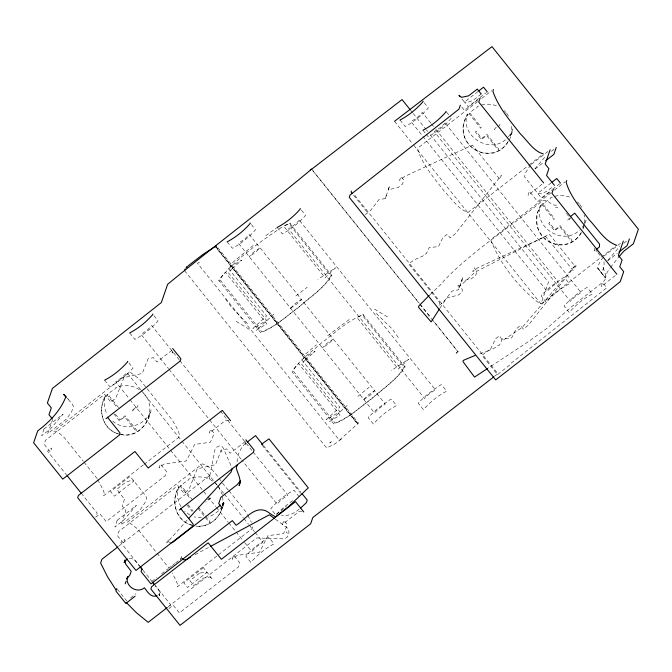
<?xml version="1.0" encoding="UTF-8"?>
<svg xmlns="http://www.w3.org/2000/svg" width="672" height="672" viewBox="0 0 672 672"><rect width="100%" height="100%" fill="white"/><g stroke="black" fill="none" stroke-linecap="round" stroke-linejoin="round"><path stroke-width="0.5" stroke-dasharray="3.36 2.52" d="M511.787 126.353L511.19 133.417L509.998 137.164L511.19 133.417M290.606 308.171L295.327 303.467L301.434 299.401L260.072 247.817L255.343 252.521L249.236 256.586M363.821 399.462L368.542 394.758L374.648 390.692L333.287 339.116L328.558 343.812L322.459 347.886M594.35 248.22L594.25 251.026L595.736 249.858M604.044 265.045L604.002 261.08M431.802 319.074L458.069 351.826L431.836 318.931M172.343 351.246L172.133 353.077L172.822 351.095M245.666 441.613L245.347 444.377L246.725 440.404M120.868 434.456C143.85 440.32 160.138 407.039 142.279 391.986M222.516 506.117L223.079 502.606L222.592 495.516M584.69 222.961L584.615 214.998M148.1 418.564L149.302 414.817M196.728 526.168C208.648 527.428 219.87 518.524 222.239 506.957M221.323 509.855L222.214 507.049M584.405 224.717L583.212 228.455L583.859 226.405M603.212 257.149L599.206 263.306L597.694 267.977L605.371 277.864L607.169 272.278L609.974 268.204M353.674 195.275L366.601 211.394L365.56 214.393L370.692 210.353L378.706 199.819L385.325 198.484L389.659 185.774L388.29 189.739L398.017 187.589L402.486 184.069L403.855 180.104L400.932 176.459L399.563 180.424L404.544 176.492L472.441 145.076L499.926 179.348L501.295 175.384L455.146 233.906L450.156 237.838L447.241 234.192L442.764 237.72L438.472 246.632L429.215 247.523L426.409 253.621L423.78 254.78L423.444 255.746L413.927 259.955L408.794 264.004L439.816 302.686L438.774 305.693L443.906 301.644L451.92 291.119L458.539 289.775L462.874 277.066L458.539 289.775M603.54 267.313L602.91 270.144L603.011 267.347C604.33 271.79 608.009 277.536 603.506 281.618L571.796 306.625L546.84 328.415L528.814 341.368L488.544 367.87M52.668 419.345L47.729 433.616L66.839 418.757L71.711 411.508L73.517 406.602L72.232 404.132L67.192 398.101M180.499 559.566L181.801 555.828L181.734 557.962M223.045 506.453L224.591 502.001L222.121 503.924M252.798 526.84L252.193 528.57L217.552 555.509M385.325 198.484L386.702 194.519M499.934 124.286L499.54 125.42L497.322 127.142M222.356 506.856C219.752 518.75 208.093 527.671 195.838 526.075M222.676 505.924L224.297 501.262L222.466 505.529M582.968 229.127L583.657 227.153M585.026 223.196L586.06 220.24L584.623 223.558M284.273 225.641L289.876 223.314L331.867 275.671C323.257 288.725 309.582 297.646 298.007 307.902C285.953 316.537 274.705 327.55 260.618 332.648L218.803 280.325C236.099 258.132 260.358 241.786 283.475 226.061M363.09 314.614L405.082 366.962C396.472 380.024 382.796 388.937 371.221 399.193C359.176 407.828 347.92 418.841 333.833 423.94L292.009 371.759C299.284 360.167 311.22 352.229 321.25 343.132C334.69 333.094 347.382 320.922 363.09 314.614L363.72 315.386M581.12 232.789C562.792 263.138 519.96 230.479 542.732 203.885L554.4 218.434L554.005 219.568L542.338 205.019L545.899 201.583L550.116 198.971L550.502 197.837L553.006 196.854M508.25 141.187C490.098 171.864 446.594 139.6 469.518 112.594L481.186 127.142L480.791 128.276L469.123 113.728L472.685 110.292L476.893 107.68L477.288 106.546L479.791 105.563M581.465 232.478C576.106 242.945 562.464 247.439 551.687 243.138C536.466 237.451 533.182 218.442 540.624 205.321C532.678 227.186 563.354 246.473 579.65 230.017M440 308.078L445.536 299.435L447.283 297.822L458.27 295.117L462.109 292.093L462.21 289.288L458.077 285.163L457.976 287.969L475.297 272.009L549.368 234.217L575.845 267.229L575.946 264.424L522.144 327.482L502.555 340.628L499.439 335.714L495.6 338.73L490.442 349.423L488.468 350.75L477.876 354.446M530.569 164.984L525.991 172.007L524.479 176.686L541.372 197.996L551.729 189.949M221.928 506.302C218.887 511.476 213.788 515.197 208.102 516.995M610.537 267.389L617.904 258.048M582.17 227.38L584.27 224.389M508.427 136.844L511.048 133.106L512.845 128.948C505.722 171.604 447.384 152.401 467.41 114.03C459.144 136.786 492.114 155.845 507.763 137.474M199.5 262.164L197.518 263.315L339.394 440.227L358.504 423.083L217.283 246.985M534.853 168.899L545.916 155.845M608.076 260.198L619.819 246.372M276.587 514.189L282.559 508.418L294.218 499.346M187.16 520.111L166.698 543.01L167.992 539.272L168.286 541.397L169.957 542.774M245.692 443.302C239.492 448.61 236.519 457.22 237.14 465.251M158.5 594.838L160.541 592.133L159.247 595.871C160.952 591.788 157.5 588.218 155.047 585.396M430.105 294.546L442.932 282.509L442.957 281.828C472.248 250.698 508.822 228.488 541.556 201.449C547.68 196.988 551.384 207.749 557.962 204.658M273.874 314.194L256.444 330.246L266.801 323.837L225.439 272.261L221.626 276.528L219.912 279.25L220.408 280.249L261.769 331.825C276.326 326.147 288.044 314.891 300.502 305.726C310.674 296.192 323.98 288.296 330.75 275.94L289.38 224.364L287.624 224.389L283.769 226.178L325.13 277.754L335.446 267.826L317.923 279.384M347.088 405.485L329.658 421.537L340.024 415.128L298.654 363.552L294.84 367.819L293.126 370.541L293.622 371.54L334.992 423.125C349.541 417.438 361.259 406.182 373.716 397.018C383.897 387.492 397.194 379.596 403.964 367.24L362.603 315.655L360.839 315.68L356.983 317.47L398.353 369.054L408.66 359.125L391.138 370.684M232.512 262.609L254.52 244.406M305.726 353.909L316.428 344.837M357.798 396.413L369.104 387.282M457.01 352.397L456.053 353.287L458.111 351.708M341.376 439.076L334.295 444.284L326.558 447.905L184.43 270.48M477.624 99.977L464.461 110.359L460.916 105.932M542.018 184.271L528.032 195.3L529.402 191.335L537.676 201.65L550.838 191.268M615.233 275.562L601.247 286.591L602.624 282.626L606.757 287.784L510.888 363.401L510.552 364.358L497.524 374.64L482.009 355.295L487.141 351.246L496.658 347.038L496.994 346.072L499.624 344.912L502.429 338.814L511.686 337.924L515.987 329.011L520.456 325.483L523.379 329.129L528.36 325.198L574.518 266.675L573.14 270.64L545.656 236.368L477.767 267.784L472.777 271.715L474.155 267.75L477.07 271.396L475.7 275.36L471.232 278.888L461.504 281.03M477.977 91.535L464.436 102.06L461.378 98.288M481.194 93.996C476.364 97.826 471.206 103.194 464.436 102.06L468.157 106.705L479.304 98.036M480.102 97.415L486.478 92.459M477.607 101.598L418.194 147.79L417.766 149.814C423.024 165.404 434.23 178.164 444.133 191.016C451.517 198.458 457.75 208.9 468.006 212.461L528.461 165.514M481.732 98.389L491.635 90.695M171.923 350.339L156.92 362.015L153.401 357.622L148.067 358.848L142.262 373.414L123.967 377.588L115.735 398.219L110.788 402.074L104.58 394.338L45.486 440.286L44.117 444.251L50.324 451.987L51.694 448.022L47.544 451.24L66.486 474.86M496.23 127.168L494.357 129.452L496.583 127.722M143.262 464.974L103.622 495.793L104.429 494.248L103.564 490.678L97.616 479.354M144.094 464.327L178.777 437.354L179.592 435.809L178.718 432.239L176.232 426.871L172.284 420.067L139.482 379.159L131.04 372.784L128.965 372.683L53.81 431.13L55.885 431.222L59.464 433.432L64.319 437.598L83.353 461.328M529.284 164.867L541.708 155.224M531.384 164.346L549.31 150.41M551.401 151.351L556.206 147.613M535.105 168.991L544.068 162.019M551.191 182.826L537.65 193.351C543.648 194.342 548.621 190.193 552.838 186.522M552.527 189.328L559.692 183.758M551.082 192.721L491.618 238.963L490.93 240.534C500.842 265.037 518.675 287.364 539.549 303.517L541.523 303.61L616.585 245.23M554.383 190.151L565.127 181.81M245.146 441.638L230.135 453.306L226.615 448.921L221.281 450.139L215.477 464.705L197.182 468.88L188.95 489.518L184.002 493.366L177.794 485.629L118.709 531.577L117.331 535.542L123.539 543.278L124.908 539.314L120.767 542.539L139.7 566.152M118.49 546.395L210.454 474.886L209.16 478.632L214.486 452.634C213.847 447.728 220.517 442.831 223.322 448.174L232.277 468.502M207.556 499.859L211.26 496.978L210.865 498.112L205.682 502.144M570.184 217.879L567.966 219.61L567.571 220.744L570.536 218.442M130.578 597.937L135.988 593.72M151.847 581.398L156.769 577.567M161.692 573.737L168.26 568.638M169.075 568L171.536 566.084M172.36 565.446L174.821 563.531M175.644 562.892L181.39 558.424M216.728 556.156L177.131 586.95L177.626 585.136L176.602 581.507L172.234 573.048M603.784 256.276L621.709 242.332M623.818 243.264L627.816 240.156M276.436 514.248L286.322 506.562M607.505 260.921L617.282 253.31M168.076 606.875L256.729 537.944L283.643 538.868C288.238 538.675 290.842 531.065 287.398 528.066L275.125 519.011M299.208 509.099C294.361 513.416 288.078 516.306 281.476 515.533M494.55 376.244L497.851 373.682L354.043 194.368M295.882 295.982L307.196 287.255M327.734 335.698L349.776 319.099M265.835 235.679L276.562 227.808M541.464 204.246L543.984 203.162M457.657 351.918L458.111 351.691M195.157 554.669L209.824 546.79M290.581 308.238L296.957 303.895L301.308 299.443L333.161 339.158L326.785 343.501L322.434 347.953M363.796 399.529L370.171 395.186L374.522 390.734L385.283 404.149L378.907 408.492L374.556 412.936L238.459 243.247L244.835 238.904L249.186 234.452L259.946 247.867L253.571 252.21L249.22 256.654M481.505 105.034C487.024 103.48 493.038 104.152 498.212 106.546M554.719 196.325C560.238 194.771 566.252 195.443 571.427 197.845M555.517 207.438L557.861 207.463M129.326 558.575C134.131 557.836 136.836 562.657 139.348 565.824M201.608 517.86L194.183 516.894M228.707 420.47L225.91 420.134L209.32 433.028L210.697 429.064L214.208 433.448L210.395 442.243L194.662 444.427L186.295 460.984L164.002 464.083L159.046 467.93L160.423 463.966L166.622 471.702L165.253 475.667L106.168 521.615L99.96 513.878L95.81 517.104L97.188 513.139L82.16 494.407M301.921 511.762L299.124 511.426L282.534 524.32L283.912 520.355L287.431 524.74L283.618 533.534L267.876 535.718L259.51 552.275L237.216 555.374L232.268 559.222L233.638 555.257L239.845 562.993L238.468 566.966L179.382 612.906L173.174 605.17L169.025 608.395L170.402 604.43L155.383 585.698M191.806 525.05C174.678 521.018 169.462 497.818 180.835 485.285L192.511 499.834M119.986 434.314C102.11 430.836 95.735 407.064 107.621 393.994L119.288 408.542M193.2 525.605C176.156 521.993 170.251 501.228 178.592 487.124C176.66 493.618 177.341 501.026 181.129 506.73M374.531 309.103L387.458 316.932M249.169 329.246L235.88 321.191M139.448 389.743C132.451 384.997 123.018 384.258 115.399 387.946L115.004 389.08L110.788 391.692L107.226 395.119L117.6 408.055M212.671 481.043C205.666 476.288 196.241 475.549 188.614 479.237L188.219 480.371L184.01 482.983L180.449 486.419L190.814 499.346M112.711 421.126C124.992 431.995 146.546 425.729 151.082 409.97C148.823 426.292 133.165 440.034 116.575 433.247C101.556 427.627 98.036 408.87 105.386 395.825C103.572 401.78 104.118 408.307 106.898 413.876M189.823 515.063L184.624 511.081M220.744 450.316L222.029 451.912M286.104 531.804L287.389 533.408M376.278 313.438L392.339 329.129L398.992 338.512M247.439 323.526L231.37 307.171L224.717 297.956M67.108 398.017L68.51 399.496M504.168 110.586L506.016 112.56M577.391 201.877L579.23 203.851M215.494 483.277L217.333 485.251M218.803 280.325L219.442 281.089M289.876 223.314L290.506 224.087M331.237 274.898L331.867 275.671M404.452 366.19L405.082 366.962M566.446 213.436L569.528 217.274M595.585 249.766L597.433 252.067M598.055 252.84L600.516 255.914M603.011 274.848L597.694 267.977L605.371 277.864M446.603 112.19L450.484 117.029M424.284 102.782L428.333 107.965C421.898 115.382 413.893 121.943 405.174 126.454L400.008 120.011M430.794 123.035L422.293 112.434L417.732 117.096L411.054 121.64L547.142 291.337L551.704 286.675L558.382 282.122L434.717 127.932M431.449 123.858L434.07 127.117M410.584 110.225L412.558 112.686M413.213 113.501L425.687 129.058M426.342 129.872L427.661 131.51M430.282 134.786L548.478 282.164L540.96 303.895L412.91 144.228M422.974 130.225L425.552 133.451M426.199 134.257L428.14 136.676C436.859 132.157 444.864 125.597 451.298 118.188L451.13 117.835M394.523 121.304L412.255 143.413M311.657 169.092L419.362 303.374M420.017 304.198L431.18 318.116M312.95 170.881L419.32 303.517M419.983 304.34L431.147 318.259M301.484 210.193L305.533 215.376C299.099 222.793 291.094 229.354 282.374 233.864L277.208 227.422M251.437 224.599L255.486 229.782C249.052 237.191 241.055 243.76 232.336 248.27L227.161 241.819M215.578 246.271L357.462 423.192L357.042 423.562L215.166 246.649M216.04 247.094L357.924 424.007M263.382 445.444L300.695 491.963M262.08 445.108L300.72 493.29M153.98 315.697L158.021 320.88C151.586 328.297 143.59 334.858 134.87 339.368L129.696 332.926M299.116 496.667L293.95 490.224C285.23 494.735 277.225 501.295 270.791 508.712L275.486 514.702M179.206 359.822L151.729 325.559L147.37 330.002L141.002 334.345L168.479 368.609M179.861 360.637L219.769 410.399M220.424 411.214L252.487 451.189M253.142 452.012L287.818 495.247L281.442 499.59L277.091 504.042L241.76 459.984M169.134 369.424L209.042 419.194M209.698 420.008L241.105 459.169M128.898 362.939L132.947 368.13C126.504 375.539 118.507 382.099 109.788 386.61L104.614 380.167M228.446 490.09C219.811 481.849 214.704 467.334 202.39 463.856L127.235 522.295L129.394 522.64L137.542 528.898L169.033 568.159M229.102 490.904L245.498 511.358L247.422 514.66M140.641 389.718L126.899 372.59L122.338 377.252L115.66 381.797L129.402 398.933M141.296 390.541L181.205 440.303M181.86 441.118L213.923 481.093M214.57 481.908L217.19 485.176M217.846 485.99L223.734 493.332M224.389 494.147L243.365 517.81M244.02 518.624L248.598 524.336M249.253 525.151L254.486 531.678M255.142 532.493L262.987 542.279L256.309 546.832L251.756 551.494L243.247 540.884M130.057 399.748L169.966 449.509M170.621 450.332L207.262 496.012M207.917 496.835L215.771 506.621M216.418 507.436L228.194 522.119M228.85 522.934L235.393 531.098M236.048 531.913L242.592 540.07M198.299 507.058L204.784 515.138M205.43 515.945L209.966 521.606L209.572 522.74L197.904 508.183M115.391 414.179L119.902 419.79L125.084 415.758L136.752 430.307L136.357 431.441L124.69 416.892L119.507 420.924L113.719 413.7M187.967 504.664L193.116 511.081M186.934 505L192.083 511.417M84.008 462.143L97.129 478.506M142.968 570.226L152.116 581.624M117.398 589.336L126.706 600.944M579.844 204.515L581.876 207.472M506.629 113.215L509.435 117.793M218.459 486.654L222.323 494.659M247.901 515.483L251.412 522.354M44.008 428.98L41.647 435.775L50.316 429.038L63.118 414.12L44.008 428.98M132.854 409.718L132.468 410.844L137.651 406.82L138.037 405.686L132.854 409.718M117.222 520.271L114.87 527.066L123.53 520.33L136.332 505.411L117.222 520.271M124.522 499.195L122.161 505.991L125.891 510.636L120.943 524.916L140.053 510.048L144.925 502.799L146.731 497.893L145.446 495.424L130.141 476.347L110.586 491.551L114.307 496.196L133.862 480.984C126.84 479.338 121.75 485.755 116.659 489.392L124.522 499.195M476.003 131.174L475.608 132.308L481.396 139.524L486.578 135.492L498.254 150.049L498.641 148.915L486.973 134.358L481.79 138.39L476.003 131.174M549.217 222.466L548.822 223.6L554.618 230.815L559.801 226.792L571.469 241.34L571.864 240.206L560.188 225.658L555.005 229.69L549.217 222.466M299.317 220.214L294.882 224.498L288.506 228.841L424.603 398.53L428.954 394.086L435.33 389.743L299.317 220.214M445.074 123.018L439.219 128.444L434.272 131.645L570.36 301.342L574.72 296.89L581.087 292.547L445.074 123.018M246.338 554.988L245.876 556.307L250.883 562.405C257.317 554.988 265.314 548.428 274.033 543.917L268.867 537.466L267.91 537.76L255.209 546.773L246.338 554.988M368.878 416.64L368.424 417.959L373.422 424.057C379.856 416.648 387.862 410.08 396.581 405.569L391.415 399.126L390.457 399.412L377.748 408.425L368.878 416.64M418.925 402.234L418.471 403.553L423.469 409.651C429.904 402.242 437.909 395.682 446.628 391.163L441.454 384.72L440.504 385.006L427.795 394.019L418.925 402.234M541.724 294.832L541.271 296.15L546.269 302.249C552.703 294.832 560.708 288.271 569.428 283.76L564.253 277.309L563.304 277.603L550.595 286.616L541.724 294.832M564.69 305.046L564.236 306.365L569.234 312.463C575.669 305.046 583.674 298.486 592.393 293.975L587.219 287.524L586.27 287.818L576.61 294.395L564.69 305.046M232.142 268.682L228.178 272.488L266.65 320.452L252.941 328.415L266.591 315.983L228.127 268.01L241.819 260.056L232.142 268.682M305.365 359.982L301.392 363.779L339.864 411.743L326.155 419.706L339.814 407.274L301.342 359.31L315.042 351.355L305.365 359.982M330.624 442.235L329.792 442.957L331.523 441.504L330.624 442.235M203.356 567.638L183.8 582.842L187.522 587.488L207.077 572.275L203.356 567.638M199.475 573.224L189.874 580.684L193.805 585.589L203.406 578.122L210.042 576.929L212.31 579.306L207.077 572.275L205.296 571.973L199.475 573.224"/><path stroke-width="1.01" d="M493.282 89.41L492.962 91.61C498.641 107.646 510.149 120.851 520.531 134.056C527.612 140.851 533.501 151.217 543.362 153.938M127.705 576.492C124.354 585.816 136.962 594.149 144.43 587.782C147.269 591.637 151.2 598.147 157.021 595.711M127.369 577.273L126.806 578.945L129.898 575.014L131.191 571.276L125.538 563.875L125.026 560.515M125.118 559.801L124.144 562.598L124.984 561.112L127.663 559.028M116.777 588.563L115.912 591.058L125.84 603.439L135.131 596.215M125.202 583.834L126.067 581.347M232.277 468.502L230.983 472.24L188.58 518.574M237.14 465.251L236.275 467.737C237.308 473.684 241.987 479.254 239.123 485.47L240.358 481.908M351.422 191.092L351.086 192.049L352.38 193.662M460.328 105.202L458.951 109.166L350.045 195.056L349.264 197.324L495.692 379.915L569.302 322.678L620.248 281.644L623.7 271.69L619.769 266.784L622.121 259.988L618.4 255.343L623.339 241.063M480.094 98.028L478.724 101.993L543.665 182.969M550.124 149.772L545.185 164.052L548.906 168.697L546.546 175.493L554.408 185.296M556.206 147.613L553.846 154.417L545.698 160.751M553.308 189.319L551.939 193.284L616.879 274.268M629.42 238.913L627.068 245.708L618.912 252.042M566.773 180.524L566.093 182.095C570.209 196.426 580.6 208.018 589.226 219.862C597.643 228.598 604.716 241.206 616.585 245.23M184.43 270.48L185.279 268.892M240.45 480.724L237.208 484.646L220.861 497.356L218.711 503.588L222.432 508.234M439.446 308.944L431.138 321.905L418.622 307.373L418.664 306.172L429.349 295.252M618.551 257.3L623.75 251.269L633.352 243.81L638.4 229.228L491.971 46.637L394.523 121.304M300.762 507.889L306.34 502.732L307.238 500.119L302.005 493.592M187.908 266.045L202.583 254.688L215.578 246.271M570.276 216.695L574.728 213.175L599.55 244.121L599.449 246.926L596.476 249.27M309.557 170.856C263.038 209.488 214.393 245.792 167.639 284.306L161.314 302.593L52.424 388.416L47.376 402.998L51.307 407.904L48.947 414.7L52.055 418.572M478.766 90.913L483.546 87.2L487.267 91.846M106.025 418.706L180.146 361.066L180.928 358.798L172.654 348.482M551.989 182.213L556.76 178.492L560.49 183.137M247.33 442.025L255.528 435.649L262.735 444.629M117.659 547.042L101.917 559.28L100.624 563.027L107.495 576.719L115.794 589.638M179.239 509.998L253.361 452.357L254.142 450.097L245.876 439.782M220.475 505.201L172.754 542.304L170.688 542.917M167.252 607.522L148.193 622.339L136.256 612.578L126.134 602.364M493.727 376.891L312.808 517.566L310.649 523.799L180.029 625.363L150.872 589L151.654 586.732L208.152 542.8L221.39 559.306L295.512 501.673L303.786 511.988M311.632 169.243L402.049 99.582L409.928 109.41M261.425 444.293L268.985 438.866L308.28 487.864L288.506 506.68L275.57 516.743C271.849 515.374 269.128 512.341 265.541 510.72C253.436 506.26 245.07 520.019 236.082 525.252L232.361 520.615L150.982 583.892L141.053 571.511L141.918 569.016L139.994 566.622M487.67 368.449L474.533 377.084L463.075 361.721L463.117 360.478L474.995 355.463M190.571 557.13C188.252 558.298 184.388 561.75 182.062 558.617M210.739 546.302L269.396 514.786L274.31 518.406M215.947 246.238L216.628 246.17M400.008 120.011C408.727 115.5 416.724 108.931 423.158 101.522L422.99 101.17M422.974 130.225C431.693 125.714 439.69 119.154 446.124 111.737L445.956 111.384M227.161 241.819C235.88 237.308 243.886 230.748 250.32 223.331L250.152 222.986M277.208 227.422C285.928 222.902 293.924 216.342 300.367 208.933L300.191 208.58M129.696 332.926C138.415 328.406 146.42 321.846 152.855 314.437L152.687 314.084M104.614 380.167C113.333 375.656 121.338 369.088 127.772 361.679L127.604 361.326M66.41 397.286L63.613 394.338L65.873 396.715C60.581 410.617 49.442 422.008 37.724 430.878L33.6 442.772L62.765 479.136L119.263 435.204L120.044 432.944L107.436 417.22M460.16 96.785L458.934 95.273L461.588 97.348L468.594 95.836L477.263 89.099L481.194 93.996M230.572 420.697L222.298 410.382L148.176 468.014L134.938 451.508L78.439 495.44L77.658 497.708L135.979 570.436L192.478 526.504L193.259 524.236L180.659 508.519M67.141 475.675L81.514 493.592M140.356 566.966L142.321 569.411M152.771 582.439L154.073 584.069M152.485 582.196L154.409 584.598M186.589 267.28L186.169 267.742L187.186 266.708L186.589 267.28M310.187 170.134L311.43 169.201L310.187 170.134"/></g></svg>
